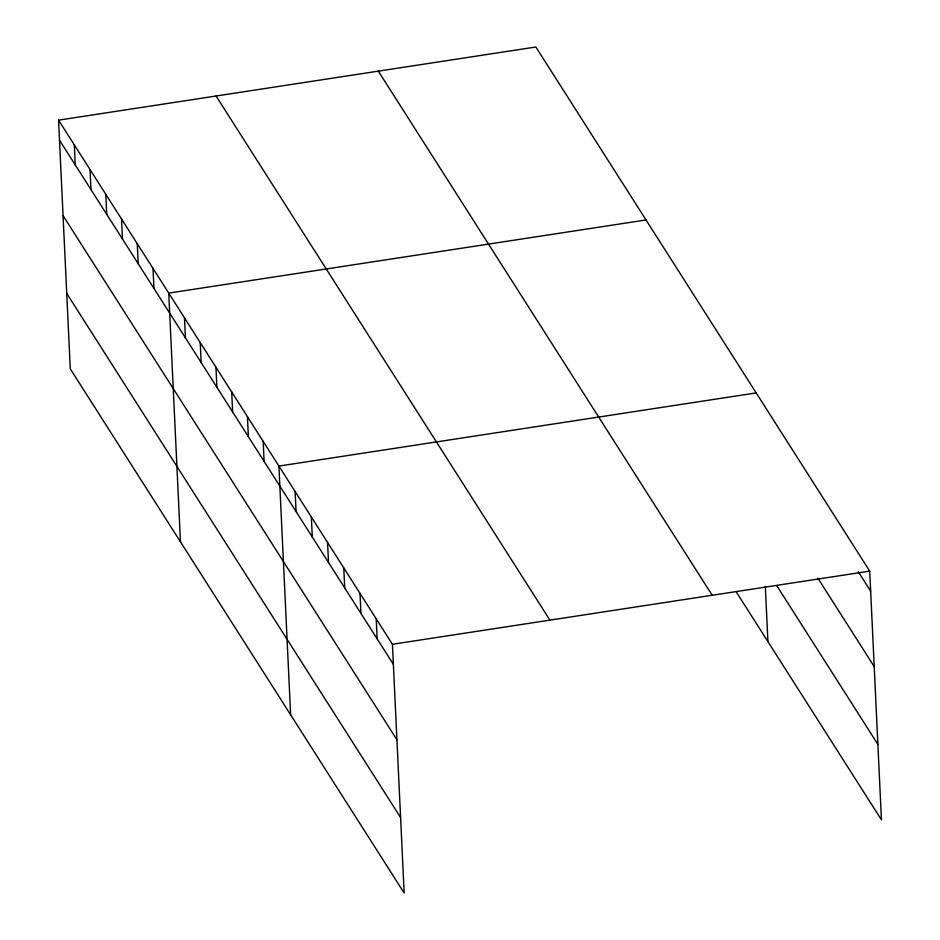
<?xml version="1.0" encoding="UTF-8"?>
<svg xmlns="http://www.w3.org/2000/svg" width="940" height="940" viewBox="0 0 940 940"><rect width="100%" height="100%" fill="white"/><g stroke="black" fill="none" stroke-linecap="round" stroke-linejoin="round"><path stroke-width="1.41" d="M58.562 120.156L392.427 644.276L404.153 893L70.288 368.88L58.562 120.156L535.847 47L869.712 571.12L881.438 819.845L736.443 592.223M646.027 219.96L168.742 293.115L180.468 541.84M756.195 392.92L278.91 466.076L290.636 714.8M392.427 644.276L869.712 571.12M858.302 571.755L870.652 591.143M817.835 578.124L874.212 666.613M776.722 585.573L877.878 744.374M378.338 71.146L712.203 595.255M216.071 96.009L549.923 620.13M59.502 140.189L393.366 664.298M63.062 215.66L396.927 739.768M66.728 293.409L400.593 817.53M765.325 586.49L767.921 641.644M376.212 618.814L377.152 638.848M359.997 593.363L360.937 613.385M343.77 567.901L344.721 587.935M327.555 542.439L328.507 562.472M311.34 516.988L312.291 537.022M295.125 491.526L296.077 511.56M263.176 441.365L264.117 461.399M247.432 416.655L248.371 436.689M231.698 391.945L232.638 411.978M215.953 367.235L216.893 387.268M200.22 342.536L201.16 362.558M184.475 317.826L185.415 337.86M152.997 268.405L153.937 288.439M137.263 243.695L138.204 263.729M121.519 218.985L122.459 239.018M105.785 194.286L106.725 214.308M90.04 169.576L90.98 189.598M74.307 144.866L75.247 164.9"/></g></svg>
